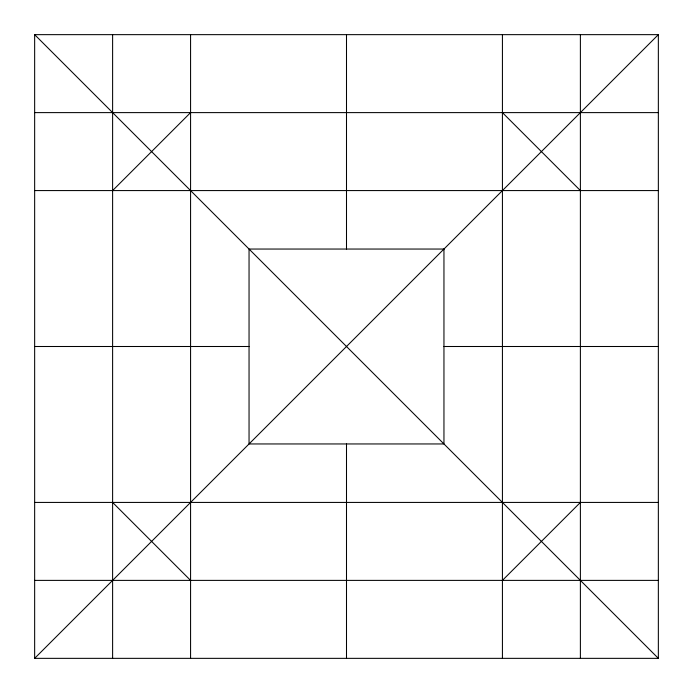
<?xml version="1.0" encoding="UTF-8"?>
<svg xmlns="http://www.w3.org/2000/svg" width="693" height="693" viewBox="0 0 693 693"><rect width="100%" height="100%" fill="white"/><g stroke="black" fill="none" stroke-linecap="round" stroke-linejoin="round"><path stroke-width="1.04" d="M112.612 190.575L190.575 112.612M34.65 658.35L658.35 34.65L34.65 34.65L34.65 658.35L658.35 658.35L658.35 34.65M502.425 580.387L580.387 502.425M34.65 112.612L658.35 112.612M34.65 190.575L658.35 190.575M34.65 346.5L249.047 346.5M443.953 346.5L658.35 346.5M34.65 502.425L658.35 502.425M34.65 580.387L658.35 580.387M502.425 112.612L580.387 190.575M34.65 34.65L658.35 658.35M112.612 502.425L190.575 580.387M580.387 34.65L580.387 658.35M502.425 34.65L502.425 658.35M346.5 34.65L346.5 249.047M346.5 443.953L346.5 658.35M190.575 34.65L190.575 658.35M112.612 34.65L112.612 658.35M443.953 249.047L249.047 249.047L249.047 443.953L443.953 443.953L443.953 249.047"/></g></svg>
